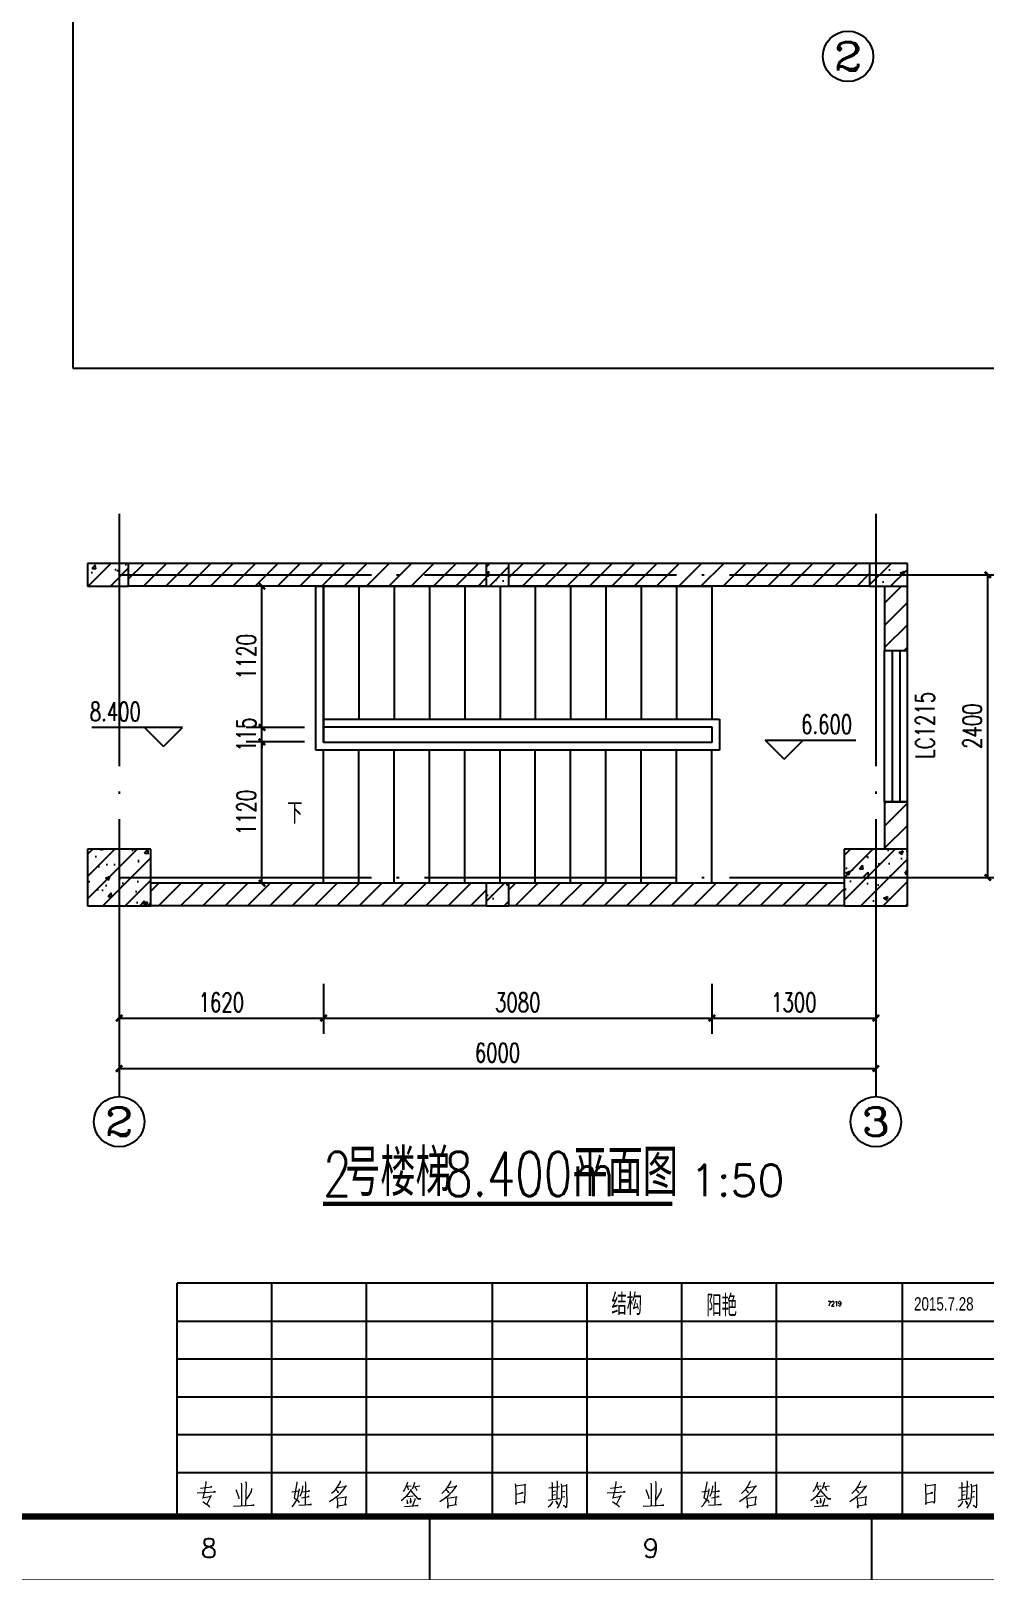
# Model space of a CAD drawing. Header units: millimetres. Extents: x 172649 to 472543, y 238332 to 449264.
# Drawn here: x 231737 to 239302, y 238452 to 250734 of the extents above; entities that cross this region are included whole.
import ezdxf
from ezdxf.enums import TextEntityAlignment as Align

# ---------------------------------------------------------------- set-up
doc = ezdxf.new("R2010")
doc.units = ezdxf.units.MM
doc.header["$LTSCALE"] = 1000
doc.linetypes.add('CENTER', pattern=[2, 1.25, -0.25, 0.25, -0.25])
doc.linetypes.add('DOTE', pattern=[2.42, 2, -0.2, 0.02, -0.2])
for name, color, linetype in [('AXIS', 3, 'Continuous'), ('AXIS_TEXT', 7, 'Continuous'), ('DIM_ELEV', 3, 'Continuous'), ('DIM_SYMB', 3, 'Continuous'), ('DOTE', 1, 'CENTER'), ('HQ1', 7, 'Continuous'), ('HQ2', 7, 'Continuous'), ('PUB_DIM', 3, 'Continuous'), ('PUB_HATCH', 8, 'Continuous'), ('PUB_TEXT', 7, 'Continuous'), ('STAIR', 2, 'Continuous'), ('WALL', 255, 'Continuous'), ('WINDOW', 2, 'Continuous'), ('WINDOW_TEXT', 7, 'Continuous')]:
    doc.layers.add(name, color=color, linetype=linetype)
doc.styles.add('_TCH_AXIS', font='COMPLEX', dxfattribs={"bigfont": 'GBCBIG'})
doc.styles.add('_TCH_DIM', font='SIMPLEX', dxfattribs={"bigfont": 'GBCBIG'})
doc.styles.add('_TCH_DIM_T3', font='SIMPLEX', dxfattribs={"width": 0.705882, "bigfont": 'GBCBIG'})
doc.styles.add('_TCH_WINDOW', font='SIMPLEX', dxfattribs={"height": 3.5, "bigfont": 'GBCBIG'})
doc.styles.add('HZ', font='geditxt.shx', dxfattribs={"width": 0.75, "bigfont": 'hzfs_1.shx'})
doc.styles.add('HZTXT', font='haiwenrs.shx', dxfattribs={"bigfont": 'haiwenhz.shx'})
doc.styles.get("Standard").update_dxf_attribs({"font": 'txt', "bigfont": 'gbcbig.shx'})
doc.dimstyles.new('_TCH_ARCH&&50', dxfattribs={"dimtxt": 148.75, "dimasz": 50, "dimexe": 125, "dimexo": 150, "dimgap": 50, "dimtad": 1, "dimdec": 0, "dimzin": 0, "dimdsep": 46, "dimtxsty": '_TCH_DIM_T3', "dimblk": 'ARCHTICK', "dimcen": 0.09, "dimclrt": 7, "dimazin": 2, "dimtfac": 1, "dimtdec": 0, "dimtix": 1, "dimtmove": 2, "dimatfit": 3, "dimfxl": 1, "dimtolj": 1, "dimtzin": 0, "dimarcsym": 0})
pattern_1 = [(45, (0, 89.76), (-88.388383, 88.388383), [])]
pattern_2 = [(45, (0, 0), (-88.388348, 88.388348), []), (50, (0, 0), (358.6301, -31.37607), [37.5, -412.5]), (355, (0, 0), (-69.37567, 376.09607), [30, -330]), (100.4514, (29.9, -2.6), (289.2547, 344.71977), [31.8701, -350.57106]), (46.1842, (0, 100), (533.6205, -82.7595), [56.25, -618.75]), (96.6356, (44.47, 93.1), (467.33135, 487.0589), [47.80514, -525.8565]), (351.1842, (0, 100), (467.331, 487.0593), [45, -495]), (21, (50, 75), (298.45353, -201.30945), [37.5, -412.5]), (326, (50, 75), (121.65767, 362.57502), [30, -330]), (71.4514, (74.87, 58.22), (420.1113, 161.26525), [31.8701, -350.57106]), (37.5, (0, 0), (6.07993, 166.446927), [0, -326, 0, -335, 0, -331.25]), (7.5, (0, 0), (131.53477, 197.20586), [0, -191, 0, -318.5, 0, -126.25]), (327.5, (-111.5, 0), (266.91122, -11.277436), [0, -125, 0, -390, 0, -517.5]), (317.5, (-161.5, 0), (291.59308, 50.05249), [0, -162.5, 0, -259, 0, -367.5])]

# ---------------------------------------------------------------- blocks, each defined once
blk = doc.blocks.new('GEDI_WK_A1')
at = {"color": 3}
for p, q in [((560.67, 0), (560.67, 10)), ((630.75, 0), (630.75, 10))]:
    blk.add_line(p, q, dxfattribs=at)
for points, const_width in [([(0, 0), (841, 0), (841, 594), (0, 594)], 0.1), ([(25, 10), (831, 10), (831, 584), (25, 584)], 1)]:
    blk.add_lwpolyline(points, close=True, dxfattribs=dict(at, const_width=const_width))
for s, p in [('8', (525.62, 5)), ('9', (595.71, 5))]:
    blk.add_text(s, height=3, dxfattribs=at).set_placement(p, align=Align.MIDDLE)
blk = doc.blocks.new('GEDI_HQ1_2012')
at = {"layer": 'HQ1', "color": 2}
for p, q in [((0, 37), (-65, 37)), ((-65, 0), (-65, 37)), ((-50, 0), (-50, 37)), ((-35, 0), (-35, 37)), ((-15, 0), (-15, 37)), ((0, 0), (0, 37)), ((-65, 31), (0, 31)), ((-65, 25), (0, 25)), ((-65, 19), (0, 19)), ((-65, 13), (0, 13)), ((-65, 7), (0, 7)), ((0, 0), (0, 7)), ((-65, 0), (0, 0))]:
    blk.add_line(p, q, dxfattribs=at)
at = {"layer": 'HQ1', "color": 7, "lineweight": 0}
for points in [[(-60.48, 5.59), (-60.45, 5.32), (-60.68, 4.06), (-60.94, 2.94), (-61, 3), (-59.61, 3.24), (-59.64, 3.34), (-60.33, 1.98)], [(-54.89, 5.32), (-54.83, 5.02), (-54.83, 1.71)], [(-54.16, 5.56), (-54.1, 5.29), (-54.16, 1.74)], [(-46.04, 5.53), (-46.04, 5.36), (-46.48, 3), (-46.3, 2.9), (-46.1, 2.73), (-45.92, 2.59), (-45.78, 2.42), (-45.7, 2.25)], [(-44.71, 5.53), (-44.68, 5.32), (-44.74, 1.88)], [(-39.56, 4.64), (-39.47, 4.61), (-38.17, 4.84), (-38.25, 4.91), (-38.49, 4.57), (-38.74, 4.2), (-39.01, 3.89), (-39.3, 3.58), (-39.62, 3.27), (-39.96, 2.97), (-40.34, 2.69), (-40.4, 2.66), (-40.63, 2.52), (-40.86, 2.36)], [(-39.15, 5.7), (-39.18, 5.46), (-39.53, 4.91), (-39.73, 4.57), (-39.96, 4.26), (-40.25, 3.92), (-40.54, 3.69)], [(-28.5, 5.49), (-28.53, 5.26), (-28.76, 4.74), (-28.96, 4.33), (-29.2, 3.99)], [(-28.73, 4.81), (-27.89, 4.91)], [(-27.43, 5.49), (-27.4, 5.32), (-27.75, 4.37)], [(-22.07, 4.64), (-21.98, 4.61), (-20.68, 4.84), (-20.76, 4.91), (-20.99, 4.57), (-21.26, 4.2), (-21.52, 3.89), (-21.81, 3.58), (-22.12, 3.27), (-22.47, 2.97), (-22.85, 2.69), (-22.91, 2.66), (-23.14, 2.52), (-23.37, 2.36)], [(-21.66, 5.7), (-21.69, 5.46), (-22.04, 4.91), (-22.24, 4.57), (-22.47, 4.26), (-22.76, 3.92), (-23.05, 3.69)], [(-11.41, 5.19), (-11.35, 4.84), (-11.32, 4.09), (-11.29, 3.31), (-11.29, 3.21), (-11.29, 2.66), (-11.29, 1.94), (-11.29, 2.18), (-10.17, 2.39), (-9.93, 2.15), (-9.87, 2.46), (-9.87, 2.87), (-9.84, 3.65), (-9.82, 4.47), (-9.82, 5.15), (-9.79, 5.05), (-11.32, 4.81)], [(-5.62, 5.49), (-5.56, 5.29), (-5.56, 2.73)], [(-4.8, 5.7), (-4.75, 5.49), (-4.83, 2.83)], [(-4.14, 5.22), (-4.05, 4.84), (-4.05, 4.09), (-4.08, 3.27), (-4.14, 2.76), (-4.28, 2.22), (-4.46, 1.88), (-4.78, 1.37)], [(-4.05, 4.81), (-3.18, 4.98), (-3.27, 5.08), (-3.27, 4.03), (-3.27, 3.96), (-3.24, 2.42), (-3.27, 1.84), (-3.3, 1.5), (-3.33, 1.4), (-3.76, 1.84), (-3.36, 1.54)], [(-61.84, 3.75), (-58.95, 3.96), (-59.09, 3.99), (-59.26, 3.96)], [(-61.32, 4.51), (-59.5, 4.74), (-59.61, 4.74), (-59.81, 4.67)], [(-55.7, 4.3), (-55.3, 3.17), (-55.24, 2.8)], [(-53.24, 4.44), (-53.3, 3.99), (-53.67, 3.34), (-54.13, 2.66)], [(-45.7, 4.4), (-45.7, 4.26), (-45.81, 3.69), (-45.9, 3.24), (-45.95, 2.94), (-46.07, 2.69), (-46.25, 2.39), (-46.42, 2.12), (-46.62, 1.84), (-46.85, 1.57)], [(-46.82, 3.96), (-45.72, 4.09)], [(-45.12, 4.88), (-45.12, 4.64), (-45.26, 3.99), (-45.4, 3.58), (-45.58, 3.21)], [(-45.29, 3), (-44.07, 3.17), (-44.22, 3.17), (-44.36, 3.11)], [(-45.17, 3.96), (-44.02, 4.06), (-44.1, 4.09), (-44.27, 4.06)], [(-39.88, 4.26), (-39.82, 4.23), (-39.5, 3.92), (-39.47, 3.75), (-39.59, 3.99)], [(-39.73, 3.04), (-39.67, 2.94), (-39.62, 2.08), (-39.59, 1.98), (-39.59, 1.37), (-39.62, 1.64), (-39.62, 1.74), (-38.19, 1.91), (-38.22, 1.91), (-38.37, 1.91), (-38.22, 3.17), (-38.17, 3.11), (-38.25, 3.07), (-39.64, 2.87)], [(-27.95, 4.37), (-27.98, 4.2), (-28.44, 3.58), (-28.47, 3.51), (-28.7, 3.21), (-29.11, 2.83), (-29.31, 2.66), (-29.51, 2.49)], [(-28.62, 2.66), (-28.47, 2.22), (-28.47, 2.01), (-28.5, 2.29)], [(-28.53, 4.78), (-28.33, 4.26)], [(-27.57, 3.27), (-28.5, 3.14)], [(-28.07, 2.94), (-27.95, 2.42), (-28.01, 2.15), (-28.01, 2.52)], [(-28.01, 4.13), (-26.85, 2.83), (-26.38, 2.83), (-26.85, 2.87), (-27.08, 3.11)], [(-27.34, 2.9), (-27.34, 2.66), (-27.69, 1.71)], [(-27.6, 4.71), (-26.56, 4.88)], [(-27.28, 4.67), (-27.02, 4.13)], [(-22.39, 4.26), (-22.33, 4.23), (-22.01, 3.92), (-21.98, 3.75), (-22.1, 3.99)], [(-22.24, 3.04), (-22.18, 2.94), (-22.12, 2.08), (-22.1, 1.98), (-22.1, 1.37), (-22.12, 1.64), (-22.12, 1.74), (-20.71, 1.91), (-20.74, 1.91), (-20.88, 1.91), (-20.74, 3.17), (-20.68, 3.11), (-20.76, 3.07), (-22.15, 2.87)], [(-11.29, 3.58), (-10.17, 3.79), (-10.28, 3.82), (-10.54, 3.69)], [(-6.17, 2.63), (-4.37, 2.9), (-4.46, 2.94), (-4.57, 2.83)], [(-6.08, 4.57), (-4.37, 4.78)], [(-5.53, 3.99), (-5.01, 4.09)], [(-5.5, 3.41), (-5.04, 3.51)], [(-5.04, 2.52), (-4.72, 2.12), (-4.72, 1.94), (-4.83, 2.25)], [(-4.08, 3.07), (-4.02, 3.07), (-3.56, 3.17)], [(-4.02, 3.96), (-3.53, 4.06)], [(-60.97, 2.42), (-60.62, 2.15), (-60.39, 1.98), (-60.13, 1.81), (-59.99, 1.67), (-59.9, 1.5)], [(-56.1, 1.64), (-52.83, 1.81), (-52.98, 1.84), (-53.3, 1.77)], [(-45.75, 1.81), (-43.72, 1.91), (-43.93, 1.94), (-44.27, 1.88)], [(-28.99, 1.61), (-26.79, 1.77), (-26.93, 1.77), (-27.25, 1.74)], [(-5.5, 2.42), (-5.53, 2.25), (-5.76, 1.91), (-5.97, 1.67), (-6.17, 1.5)]]:
    blk.add_lwpolyline(points, dxfattribs=at)
blk.add_text('223344', height=0.0001).set_placement((-22.1, 1.74))
blk = doc.blocks.new('GEDI_HQ2_2012')
at = {"layer": 'HQ2', "color": 2}
for p, q in [((0, 37), (-65, 37)), ((-65, 0), (-65, 37)), ((-50, 0), (-50, 37)), ((-35, 0), (-35, 37)), ((-15, 0), (-15, 37)), ((0, 0), (0, 37)), ((-65, 31), (0, 31)), ((-65, 25), (0, 25)), ((-65, 19), (0, 19)), ((-65, 13), (0, 13)), ((-65, 7), (0, 7)), ((0, 0), (0, 7)), ((-65, 0), (0, 0))]:
    blk.add_line(p, q, dxfattribs=at)
at = {"layer": 'HQ2', "color": 7, "lineweight": 0}
for points in [[(-60.48, 5.59), (-60.45, 5.32), (-60.68, 4.06), (-60.94, 2.94), (-61, 3), (-59.61, 3.24), (-59.64, 3.34), (-60.33, 1.98)], [(-54.89, 5.32), (-54.83, 5.02), (-54.83, 1.71)], [(-54.16, 5.56), (-54.1, 5.29), (-54.16, 1.74)], [(-46.04, 5.53), (-46.04, 5.36), (-46.48, 3), (-46.3, 2.9), (-46.1, 2.73), (-45.92, 2.59), (-45.78, 2.42), (-45.7, 2.25)], [(-44.71, 5.53), (-44.68, 5.32), (-44.74, 1.88)], [(-39.56, 4.64), (-39.47, 4.61), (-38.17, 4.84), (-38.25, 4.91), (-38.49, 4.57), (-38.74, 4.2), (-39.01, 3.89), (-39.3, 3.58), (-39.62, 3.27), (-39.96, 2.97), (-40.34, 2.69), (-40.4, 2.66), (-40.63, 2.52), (-40.86, 2.36)], [(-39.15, 5.7), (-39.18, 5.46), (-39.53, 4.91), (-39.73, 4.57), (-39.96, 4.26), (-40.25, 3.92), (-40.54, 3.69)], [(-28.5, 5.49), (-28.53, 5.26), (-28.76, 4.74), (-28.96, 4.33), (-29.2, 3.99)], [(-28.73, 4.81), (-27.89, 4.91)], [(-27.43, 5.49), (-27.4, 5.32), (-27.75, 4.37)], [(-22.07, 4.64), (-21.98, 4.61), (-20.68, 4.84), (-20.76, 4.91), (-20.99, 4.57), (-21.26, 4.2), (-21.52, 3.89), (-21.81, 3.58), (-22.12, 3.27), (-22.47, 2.97), (-22.85, 2.69), (-22.91, 2.66), (-23.14, 2.52), (-23.37, 2.36)], [(-21.66, 5.7), (-21.69, 5.46), (-22.04, 4.91), (-22.24, 4.57), (-22.47, 4.26), (-22.76, 3.92), (-23.05, 3.69)], [(-11.41, 5.19), (-11.35, 4.84), (-11.32, 4.09), (-11.29, 3.31), (-11.29, 3.21), (-11.29, 2.66), (-11.29, 1.94), (-11.29, 2.18), (-10.17, 2.39), (-9.93, 2.15), (-9.87, 2.46), (-9.87, 2.87), (-9.84, 3.65), (-9.82, 4.47), (-9.82, 5.15), (-9.79, 5.05), (-11.32, 4.81)], [(-5.62, 5.49), (-5.56, 5.29), (-5.56, 2.73)], [(-4.8, 5.7), (-4.75, 5.49), (-4.83, 2.83)], [(-4.14, 5.22), (-4.05, 4.84), (-4.05, 4.09), (-4.08, 3.27), (-4.14, 2.76), (-4.28, 2.22), (-4.46, 1.88), (-4.78, 1.37)], [(-4.05, 4.81), (-3.18, 4.98), (-3.27, 5.08), (-3.27, 4.03), (-3.27, 3.96), (-3.24, 2.42), (-3.27, 1.84), (-3.3, 1.5), (-3.33, 1.4), (-3.76, 1.84), (-3.36, 1.54)], [(-61.84, 3.75), (-58.95, 3.96), (-59.09, 3.99), (-59.26, 3.96)], [(-61.32, 4.51), (-59.5, 4.74), (-59.61, 4.74), (-59.81, 4.67)], [(-55.7, 4.3), (-55.3, 3.17), (-55.24, 2.8)], [(-53.24, 4.44), (-53.3, 3.99), (-53.67, 3.34), (-54.13, 2.66)], [(-45.7, 4.4), (-45.7, 4.26), (-45.81, 3.69), (-45.9, 3.24), (-45.95, 2.94), (-46.07, 2.69), (-46.25, 2.39), (-46.42, 2.12), (-46.62, 1.84), (-46.85, 1.57)], [(-46.82, 3.96), (-45.72, 4.09)], [(-45.12, 4.88), (-45.12, 4.64), (-45.26, 3.99), (-45.4, 3.58), (-45.58, 3.21)], [(-45.29, 3), (-44.07, 3.17), (-44.22, 3.17), (-44.36, 3.11)], [(-45.17, 3.96), (-44.02, 4.06), (-44.1, 4.09), (-44.27, 4.06)], [(-39.88, 4.26), (-39.82, 4.23), (-39.5, 3.92), (-39.47, 3.75), (-39.59, 3.99)], [(-39.73, 3.04), (-39.67, 2.94), (-39.62, 2.08), (-39.59, 1.98), (-39.59, 1.37), (-39.62, 1.64), (-39.62, 1.74), (-38.19, 1.91), (-38.22, 1.91), (-38.37, 1.91), (-38.22, 3.17), (-38.17, 3.11), (-38.25, 3.07), (-39.64, 2.87)], [(-27.95, 4.37), (-27.98, 4.2), (-28.44, 3.58), (-28.47, 3.51), (-28.7, 3.21), (-29.11, 2.83), (-29.31, 2.66), (-29.51, 2.49)], [(-28.62, 2.66), (-28.47, 2.22), (-28.47, 2.01), (-28.5, 2.29)], [(-28.53, 4.78), (-28.33, 4.26)], [(-27.57, 3.27), (-28.5, 3.14)], [(-28.07, 2.94), (-27.95, 2.42), (-28.01, 2.15), (-28.01, 2.52)], [(-28.01, 4.13), (-26.85, 2.83), (-26.38, 2.83), (-26.85, 2.87), (-27.08, 3.11)], [(-27.34, 2.9), (-27.34, 2.66), (-27.69, 1.71)], [(-27.6, 4.71), (-26.56, 4.88)], [(-27.28, 4.67), (-27.02, 4.13)], [(-22.39, 4.26), (-22.33, 4.23), (-22.01, 3.92), (-21.98, 3.75), (-22.1, 3.99)], [(-22.24, 3.04), (-22.18, 2.94), (-22.12, 2.08), (-22.1, 1.98), (-22.1, 1.37), (-22.12, 1.64), (-22.12, 1.74), (-20.71, 1.91), (-20.74, 1.91), (-20.88, 1.91), (-20.74, 3.17), (-20.68, 3.11), (-20.76, 3.07), (-22.15, 2.87)], [(-11.29, 3.58), (-10.17, 3.79), (-10.28, 3.82), (-10.54, 3.69)], [(-6.17, 2.63), (-4.37, 2.9), (-4.46, 2.94), (-4.57, 2.83)], [(-6.08, 4.57), (-4.37, 4.78)], [(-5.53, 3.99), (-5.01, 4.09)], [(-5.5, 3.41), (-5.04, 3.51)], [(-5.04, 2.52), (-4.72, 2.12), (-4.72, 1.94), (-4.83, 2.25)], [(-4.08, 3.07), (-4.02, 3.07), (-3.56, 3.17)], [(-4.02, 3.96), (-3.53, 4.06)], [(-60.97, 2.42), (-60.62, 2.15), (-60.39, 1.98), (-60.13, 1.81), (-59.99, 1.67), (-59.9, 1.5)], [(-56.1, 1.64), (-52.83, 1.81), (-52.98, 1.84), (-53.3, 1.77)], [(-45.75, 1.81), (-43.72, 1.91), (-43.93, 1.94), (-44.27, 1.88)], [(-28.99, 1.61), (-26.79, 1.77), (-26.93, 1.77), (-27.25, 1.74)], [(-5.5, 2.42), (-5.53, 2.25), (-5.76, 1.91), (-5.97, 1.67), (-6.17, 1.5)]]:
    blk.add_lwpolyline(points, dxfattribs=at)
blk.add_text('112233', height=0.0001).set_placement((-22.1, 1.74))
blk = doc.blocks.new('_ArchTick')
at = {"color": 0, "linetype": 'ByBlock', "const_width": 0.4}
blk.add_lwpolyline([(-0.5, -0.5), (0.5, 0.5)], dxfattribs=at)
blk = doc.blocks.new('*D327')
at = {"layer": 'DEFPOINTS', "color": 0}
for p in [(233569, 245097), (234057, 245097), (234057, 243977)]:
    blk.add_point(p, dxfattribs=at)
at = {"layer": 'PUB_DIM', "color": 0, "lineweight": -2}
for p, q in [((233907, 245097), (233444, 245097)), ((233569, 243977), (233569, 245097)), ((233907, 243977), (233444, 243977))]:
    blk.add_line(p, q, dxfattribs=at)
at = {"layer": 'PUB_DIM', "color": 0, "lineweight": -2, "xscale": 50, "yscale": 50, "zscale": 50}
for p, rotation in [((233569, 245097), 90), ((233569, 243977), 270)]:
    blk.add_blockref('_ArchTick', p, dxfattribs=dict(at, rotation=rotation))
at = {"layer": 'PUB_DIM', "color": 7, "insert": (233445, 244537), "char_height": 148.8, "attachment_point": 5, "rotation": 90, "style": '_TCH_DIM_T3'}
blk.add_mtext('\\A1;1120', dxfattribs=at)
blk = doc.blocks.new('*D328')
at = {"layer": 'DEFPOINTS', "color": 0}
for p in [(233569, 245212), (234057, 245212), (234057, 245097)]:
    blk.add_point(p, dxfattribs=at)
at = {"layer": 'PUB_DIM', "color": 0, "lineweight": -2}
for p, q in [((233907, 245212), (233444, 245212)), ((233569, 245212), (233569, 245262)), ((233569, 245097), (233569, 245212)), ((233907, 245097), (233444, 245097)), ((233569, 245097), (233569, 245047))]:
    blk.add_line(p, q, dxfattribs=at)
at = {"layer": 'PUB_DIM', "color": 0, "lineweight": -2, "xscale": 50, "yscale": 50, "zscale": 50}
for p, rotation in [((233569, 245212), 270), ((233569, 245097), 90)]:
    blk.add_blockref('_ArchTick', p, dxfattribs=dict(at, rotation=rotation))
at = {"layer": 'PUB_DIM', "color": 7, "insert": (233445, 245155), "char_height": 148.8, "attachment_point": 5, "rotation": 90, "style": '_TCH_DIM_T3'}
blk.add_mtext('\\A1;115', dxfattribs=at)
blk = doc.blocks.new('*D329')
at = {"layer": 'DEFPOINTS', "color": 0}
for p in [(233569, 246332), (234057, 246332), (234057, 245212)]:
    blk.add_point(p, dxfattribs=at)
at = {"layer": 'PUB_DIM', "color": 0, "lineweight": -2}
for p, q in [((233907, 246332), (233444, 246332)), ((233569, 245212), (233569, 246332)), ((233907, 245212), (233444, 245212))]:
    blk.add_line(p, q, dxfattribs=at)
at = {"layer": 'PUB_DIM', "color": 0, "lineweight": -2, "xscale": 50, "yscale": 50, "zscale": 50}
for p, rotation in [((233569, 246332), 90), ((233569, 245212), 270)]:
    blk.add_blockref('_ArchTick', p, dxfattribs=dict(at, rotation=rotation))
at = {"layer": 'PUB_DIM', "color": 7, "insert": (233445, 245772), "char_height": 148.8, "attachment_point": 5, "rotation": 90, "style": '_TCH_DIM_T3'}
blk.add_mtext('\\A1;1120', dxfattribs=at)
blk = doc.blocks.new('*D330')
at = {"layer": 'DEFPOINTS', "color": 0}
for p in [(238637, 246422), (239325, 246422), (238637, 244022)]:
    blk.add_point(p, dxfattribs=at)
at = {"layer": 'PUB_DIM', "color": 0, "lineweight": -2}
for p, q in [((238787, 246422), (239450, 246422)), ((239325, 244022), (239325, 246422)), ((238787, 244022), (239450, 244022))]:
    blk.add_line(p, q, dxfattribs=at)
at = {"layer": 'PUB_DIM', "color": 0, "lineweight": -2, "xscale": 50, "yscale": 50, "zscale": 50}
for p, rotation in [((239325, 246422), 90), ((239325, 244022), 270)]:
    blk.add_blockref('_ArchTick', p, dxfattribs=dict(at, rotation=rotation))
at = {"layer": 'PUB_DIM', "color": 7, "insert": (239201, 245222), "char_height": 148.8, "attachment_point": 5, "rotation": 90, "style": '_TCH_DIM_T3'}
blk.add_mtext('\\A1;2400', dxfattribs=at)
blk = doc.blocks.new('*D355')
at = {"layer": 'AXIS', "color": 0, "lineweight": -2}
for p, q in [((232437, 243178), (232437, 242782)), ((234057, 243178), (234057, 242782)), ((232437, 242907), (234057, 242907))]:
    blk.add_line(p, q, dxfattribs=at)
at = {"layer": 'DEFPOINTS', "color": 0}
for p in [(232437, 243328), (234057, 243328), (234057, 242907)]:
    blk.add_point(p, dxfattribs=at)
at = {"layer": 'AXIS', "color": 0, "lineweight": -2, "xscale": 50, "yscale": 50, "zscale": 50, "rotation": 180}
blk.add_blockref('_ArchTick', (232437, 242907), dxfattribs=at)
at = {"layer": 'AXIS', "color": 0, "lineweight": -2, "xscale": 50, "yscale": 50, "zscale": 50}
blk.add_blockref('_ArchTick', (234057, 242907), dxfattribs=at)
at = {"layer": 'AXIS', "color": 7, "insert": (233247, 243032), "char_height": 148.8, "attachment_point": 5, "style": '_TCH_DIM_T3'}
blk.add_mtext('\\A1;1620', dxfattribs=at)
blk = doc.blocks.new('*D356')
at = {"layer": 'AXIS', "color": 0, "lineweight": -2}
for p, q in [((234057, 243178), (234057, 242782)), ((237137, 243178), (237137, 242782)), ((234057, 242907), (237137, 242907))]:
    blk.add_line(p, q, dxfattribs=at)
at = {"layer": 'DEFPOINTS', "color": 0}
for p in [(234057, 243328), (237137, 243328), (237137, 242907)]:
    blk.add_point(p, dxfattribs=at)
at = {"layer": 'AXIS', "color": 0, "lineweight": -2, "xscale": 50, "yscale": 50, "zscale": 50, "rotation": 180}
blk.add_blockref('_ArchTick', (234057, 242907), dxfattribs=at)
at = {"layer": 'AXIS', "color": 0, "lineweight": -2, "xscale": 50, "yscale": 50, "zscale": 50}
blk.add_blockref('_ArchTick', (237137, 242907), dxfattribs=at)
at = {"layer": 'AXIS', "color": 7, "insert": (235597, 243032), "char_height": 148.8, "attachment_point": 5, "style": '_TCH_DIM_T3'}
blk.add_mtext('\\A1;3080', dxfattribs=at)
blk = doc.blocks.new('*D357')
at = {"layer": 'AXIS', "color": 0, "lineweight": -2}
for p, q in [((237137, 243178), (237137, 242782)), ((238437, 243178), (238437, 242782)), ((237137, 242907), (238437, 242907))]:
    blk.add_line(p, q, dxfattribs=at)
at = {"layer": 'DEFPOINTS', "color": 0}
for p in [(237137, 243328), (238437, 243328), (238437, 242907)]:
    blk.add_point(p, dxfattribs=at)
at = {"layer": 'AXIS', "color": 0, "lineweight": -2, "xscale": 50, "yscale": 50, "zscale": 50, "rotation": 180}
blk.add_blockref('_ArchTick', (237137, 242907), dxfattribs=at)
at = {"layer": 'AXIS', "color": 0, "lineweight": -2, "xscale": 50, "yscale": 50, "zscale": 50}
blk.add_blockref('_ArchTick', (238437, 242907), dxfattribs=at)
at = {"layer": 'AXIS', "color": 7, "insert": (237787, 243032), "char_height": 148.8, "attachment_point": 5, "style": '_TCH_DIM_T3'}
blk.add_mtext('\\A1;1300', dxfattribs=at)
blk = doc.blocks.new('*D358')
at = {"layer": 'AXIS', "color": 0, "lineweight": -2}
for p, q in [((232437, 243178), (232437, 242382)), ((238437, 243178), (238437, 242382)), ((232437, 242507), (238437, 242507))]:
    blk.add_line(p, q, dxfattribs=at)
at = {"layer": 'DEFPOINTS', "color": 0}
for p in [(232437, 243328), (238437, 243328), (238437, 242507)]:
    blk.add_point(p, dxfattribs=at)
at = {"layer": 'AXIS', "color": 0, "lineweight": -2, "xscale": 50, "yscale": 50, "zscale": 50, "rotation": 180}
blk.add_blockref('_ArchTick', (232437, 242507), dxfattribs=at)
at = {"layer": 'AXIS', "color": 0, "lineweight": -2, "xscale": 50, "yscale": 50, "zscale": 50}
blk.add_blockref('_ArchTick', (238437, 242507), dxfattribs=at)
at = {"layer": 'AXIS', "color": 7, "insert": (235437, 242632), "char_height": 148.8, "attachment_point": 5, "style": '_TCH_DIM_T3'}
blk.add_mtext('\\A1;6000', dxfattribs=at)
blk = doc.blocks.new('$TCHSYS$WIN2D')
for p, q in [((-0.5, 0.5), (0.5, 0.5)), ((-0.5, 0.5), (-0.5, -0.5)), ((0.5, 0.5), (0.5, -0.5)), ((0.5, 0.167), (-0.5, 0.167)), ((0.5, -0.167), (-0.5, -0.167)), ((-0.5, -0.5), (0.5, -0.5))]:
    blk.add_line(p, q)

msp = doc.modelspace()

# ---------------------------------------------------------------- hatches: boundary and pattern name
at = {"layer": 'PUB_HATCH'}
h = msp.add_hatch(dxfattribs=at)
h.set_pattern_fill('钢筋混凝土', color=256, scale=50, style=0)
h.set_pattern_definition(pattern_2)
h.paths.add_polyline_path([(232186.6, 246512.4), (232186.6, 246332.4), (232510.7, 246332.4), (232510.7, 246512.4)])
h = msp.add_hatch(dxfattribs=at)
h.set_pattern_fill('普通砖', color=256, scale=50, style=0)
h.set_pattern_definition(pattern_1)
h.paths.add_polyline_path([(232510.7, 246512.4), (232510.7, 246332.4), (235346.6, 246332.4), (235346.6, 246512.4)])
h = msp.add_hatch(dxfattribs=at)
h.set_pattern_fill('钢筋混凝土', color=256, scale=50, style=0)
h.set_pattern_definition(pattern_2)
h.paths.add_polyline_path([(235346.6, 246512.4), (235346.6, 246332.4), (235526.6, 246332.4), (235526.6, 246512.4)])
h = msp.add_hatch(dxfattribs=at)
h.set_pattern_fill('普通砖', color=256, scale=50, style=0)
h.set_pattern_definition(pattern_1)
h.paths.add_polyline_path([(235526.6, 246512.4), (235526.6, 246332.4), (238386.6, 246332.4), (238386.6, 246512.4)])
h = msp.add_hatch(dxfattribs=at)
h.set_pattern_fill('钢筋混凝土', color=256, scale=50, style=0)
h.set_pattern_definition(pattern_2)
h.paths.add_polyline_path([(238386.6, 246332.4), (238686.6, 246332.4), (238686.6, 246512.4), (238386.6, 246512.4)])
h = msp.add_hatch(dxfattribs=at)
h.set_pattern_fill('普通砖', color=256, scale=50, style=0)
h.set_pattern_definition(pattern_1)
h.paths.add_polyline_path([(238686.6, 246332.4), (238506.6, 246332.4), (238506.6, 245822.1), (238686.6, 245822.1)])
h = msp.add_hatch(dxfattribs=at)
h.set_pattern_fill('普通砖', color=256, scale=50, style=0)
h.set_pattern_definition(pattern_1)
h.paths.add_polyline_path([(238506.6, 244247.4), (238686.6, 244247.4), (238686.6, 244622.1), (238506.6, 244622.1)])
h = msp.add_hatch(dxfattribs=at)
h.set_pattern_fill('钢筋混凝土', color=256, scale=50, style=0)
h.set_pattern_definition(pattern_2)
h.paths.add_polyline_path([(232186.6, 244247.4), (232186.6, 243797.4), (232686.6, 243797.4), (232686.6, 244247.4)])
h = msp.add_hatch(dxfattribs=at)
h.set_pattern_fill('钢筋混凝土', color=256, scale=50, style=0)
h.set_pattern_definition(pattern_2)
h.paths.add_polyline_path([(238186.6, 244247.4), (238186.6, 243797.4), (238686.6, 243797.4), (238686.6, 244247.4)])
h = msp.add_hatch(dxfattribs=at)
h.set_pattern_fill('普通砖', color=256, scale=50, style=0)
h.set_pattern_definition(pattern_1)
h.paths.add_polyline_path([(232686.6, 243977.4), (232686.6, 243797.4), (233036.3, 243797.4), (233036.3, 243977.4)])
h = msp.add_hatch(dxfattribs=at)
h.set_pattern_fill('普通砖', color=256, scale=50, style=0)
h.set_pattern_definition(pattern_1)
h.paths.add_polyline_path([(235346.6, 243797.4), (235346.6, 243977.4), (233036.3, 243977.4), (233036.3, 243797.4)])
h = msp.add_hatch(dxfattribs=at)
h.set_pattern_fill('钢筋混凝土', color=256, scale=50, style=0)
h.set_pattern_definition(pattern_2)
h.paths.add_polyline_path([(235346.6, 243977.4), (235346.6, 243797.4), (235526.6, 243797.4), (235526.6, 243977.4)])
h = msp.add_hatch(dxfattribs=at)
h.set_pattern_fill('普通砖', color=256, scale=50, style=0)
h.set_pattern_definition(pattern_1)
h.paths.add_polyline_path([(235526.6, 243977.4), (235526.6, 243797.4), (238186.6, 243797.4), (238186.6, 243977.4)])

# ---------------------------------------------------------------- linework, layer by layer
at = {"layer": 'AXIS'}
for p, q in [((239104.5, 244022.4), (239797.4, 244022.4)), ((232436.6, 243328.3), (232436.6, 242285.5)), ((238436.6, 243328.3), (238436.6, 242285.5))]:
    msp.add_line(p, q, dxfattribs=at)
for centre in [(238216.5, 250532.3), (232436.6, 242085.5), (238436.6, 242085.5)]:
    msp.add_circle(centre, 200, dxfattribs=at)
at = {"layer": 'DIM_ELEV'}
for p, q in [((232938.1, 245210.4), (232218.9, 245210.4)), ((232788.1, 245060.4), (232638.1, 245210.4)), ((232788.1, 245060.4), (232938.1, 245210.4)), ((237709.6, 244960.2), (237559.6, 245110.2)), ((237559.6, 245110.2), (238278.8, 245110.2)), ((237709.6, 244960.2), (237859.6, 245110.2))]:
    msp.add_line(p, q, dxfattribs=at)
at = {"layer": 'DIM_SYMB'}
msp.add_lwpolyline([(233916.6, 244534.9, 0, 0, 0), (237736.6, 244534.9, 0, 0, 0), (237736.6, 245774.9, 0, 0, 0), (234346.6, 245774.9, 40, 0, 0), (234196.6, 245774.9, 0, 0, 0)], format="xyseb", dxfattribs=at)
at = {"layer": 'DIM_SYMB', "const_width": 35}
msp.add_lwpolyline([(234053.4, 241434.6), (236822.3, 241434.6)], dxfattribs=at)
at = {"layer": 'DOTE', "linetype": 'DOTE'}
for p, q in [((232436.6, 246905), (232436.6, 242895.1)), ((238436.6, 246905), (238436.6, 242895.1)), ((232436.6, 246422.4), (239104.5, 246422.4)), ((232436.6, 244022.4), (239104.5, 244022.4))]:
    msp.add_line(p, q, dxfattribs=at)
at = {"layer": 'PUB_HATCH'}
for p, q in [((232070, 253304.4), (232070, 248060)), ((232070, 248060), (248417.7, 248060))]:
    msp.add_line(p, q, dxfattribs=at)
at = {"layer": 'STAIR'}
for p, q in [((233996.6, 245032.4), (233996.6, 246332.4)), ((233996.6, 246332.4), (234056.6, 246332.4)), ((234056.6, 246332.4), (235346.6, 246332.4)), ((234056.6, 246332.4), (234056.6, 245277.4)), ((234056.6, 245092.4), (234056.6, 246332.4)), ((234336.6, 246332.4), (234336.6, 245277.4)), ((234616.6, 246332.4), (234616.6, 245277.4)), ((234896.6, 246332.4), (234896.6, 245277.4)), ((235176.6, 246332.4), (235176.6, 245277.4)), ((235456.6, 246332.4), (235456.6, 245277.4)), ((235526.6, 246332.4), (237136.6, 246332.4)), ((235736.6, 246332.4), (235736.6, 245277.4)), ((236016.6, 246332.4), (236016.6, 245277.4)), ((236296.6, 246332.4), (236296.6, 245277.4)), ((236576.6, 246332.4), (236576.6, 245277.4)), ((236856.6, 246332.4), (236856.6, 245277.4)), ((237136.6, 246332.4), (237136.6, 245277.4)), ((234056.6, 245277.4), (234056.6, 245217.4)), ((234056.6, 245277.4), (237196.6, 245277.4)), ((234056.6, 245277.4), (234056.6, 245217.4)), ((237196.6, 245277.4), (237196.6, 245032.4)), ((234056.6, 245217.4), (237136.6, 245217.4)), ((234056.6, 245217.4), (237136.6, 245217.4)), ((234056.6, 245217.4), (234056.6, 245092.4)), ((237136.6, 245217.4), (237136.6, 245092.4)), ((237196.6, 245032.4), (233996.6, 245032.4)), ((237136.6, 245092.4), (234056.6, 245092.4)), ((237136.6, 245092.4), (234056.6, 245092.4)), ((234056.6, 243977.4), (234056.6, 245032.4)), ((234336.6, 243977.4), (234336.6, 245032.4)), ((234616.6, 243977.4), (234616.6, 245032.4)), ((234896.6, 243977.4), (234896.6, 245032.4)), ((235176.6, 243977.4), (235176.6, 245032.4)), ((235456.6, 243977.4), (235456.6, 245032.4)), ((235736.6, 243977.4), (235736.6, 245032.4)), ((236016.6, 243977.4), (236016.6, 245032.4)), ((236296.6, 243977.4), (236296.6, 245032.4)), ((236576.6, 243977.4), (236576.6, 245032.4)), ((236856.6, 243977.4), (236856.6, 245032.4)), ((237136.6, 243977.4), (237136.6, 245032.4)), ((237136.6, 243977.4), (234056.6, 243977.4))]:
    msp.add_line(p, q, dxfattribs=at)
at = {"layer": 'WALL'}
for p, q in [((232186.6, 246512.4), (232186.6, 246332.4)), ((232510.7, 246512.4), (232186.6, 246512.4)), ((232510.7, 246332.4), (232510.7, 246512.4)), ((235346.6, 246512.4), (232510.7, 246512.4)), ((235346.6, 246512.4), (235346.6, 246332.4)), ((235526.6, 246512.4), (235346.6, 246512.4)), ((238386.6, 246512.4), (235526.6, 246512.4)), ((235526.6, 246332.4), (235526.6, 246512.4)), ((238686.6, 246512.4), (238386.6, 246512.4)), ((238386.6, 246512.4), (238386.6, 246332.4)), ((238686.6, 246332.4), (238686.6, 246512.4)), ((232186.6, 246332.4), (232510.7, 246332.4)), ((235346.6, 246332.4), (232510.7, 246332.4)), ((235346.6, 246332.4), (235526.6, 246332.4)), ((238386.6, 246332.4), (235526.6, 246332.4)), ((238386.6, 246332.4), (238686.6, 246332.4)), ((238506.6, 246332.4), (238506.6, 245822.1)), ((238686.6, 245822.1), (238686.6, 246332.4)), ((238506.6, 245822.1), (238686.6, 245822.1)), ((238686.6, 244622.1), (238506.6, 244622.1)), ((238506.6, 244622.1), (238506.6, 244247.4)), ((238686.6, 244247.4), (238686.6, 244622.1)), ((232186.6, 244247.4), (232186.6, 243797.4)), ((232686.6, 244247.4), (232186.6, 244247.4)), ((232686.6, 243797.4), (232686.6, 244247.4)), ((238186.6, 244247.4), (238186.6, 243797.4)), ((238686.6, 244247.4), (238186.6, 244247.4)), ((238686.6, 243797.4), (238686.6, 244247.4)), ((233036.3, 243977.4), (232686.6, 243977.4)), ((235346.6, 243977.4), (233036.3, 243977.4)), ((235346.6, 243977.4), (235346.6, 243797.4)), ((235526.6, 243977.4), (235346.6, 243977.4)), ((238186.6, 243977.4), (235526.6, 243977.4)), ((235526.6, 243797.4), (235526.6, 243977.4)), ((232186.6, 243797.4), (232686.6, 243797.4)), ((233036.3, 243797.4), (232686.6, 243797.4)), ((235346.6, 243797.4), (233036.3, 243797.4)), ((235346.6, 243797.4), (235526.6, 243797.4)), ((238186.6, 243797.4), (235526.6, 243797.4)), ((238186.6, 243797.4), (238686.6, 243797.4))]:
    msp.add_line(p, q, dxfattribs=at)

# ---------------------------------------------------------------- block references
at = {"xscale": 50, "yscale": 50, "zscale": 50}
for name, p in [('GEDI_WK_A1', (206867.7, 238454.4)), ('GEDI_HQ2_2012', (236147.7, 238954.4)), ('GEDI_HQ1_2012', (239397.7, 238954.4))]:
    msp.add_blockref(name, p, dxfattribs=at)
at = {"layer": 'WINDOW'}
ref = msp.add_blockref('$TCHSYS$WIN2D', (238596.6, 245222.1), dxfattribs=dict(at, xscale=-1200, yscale=-180, zscale=-1200, rotation=270))
ref.add_attrib('A', 'LC1215', (238900.9, 244962.1), dxfattribs={"layer": 'WINDOW_TEXT', "height": 148.75, "rotation": 90, "style": '_TCH_WINDOW', "width": 0.705882})

# ---------------------------------------------------------------- texts
at = {"layer": 'AXIS_TEXT', "style": '_TCH_AXIS', "width": 1.5}
for s, p, p2 in [('2', (238103.4, 250419.2), (238329.7, 250419.2)), ('2', (232323.5, 241972.4), (232549.7, 241972.4)), ('3', (238323.5, 241972.4), (238549.7, 241972.4))]:
    msp.add_text(s, height=226.3, dxfattribs=at).set_placement(p, p2, align=Align.FIT)
at = {"layer": 'PUB_TEXT'}
for s, height, style, width, p in [('8.400', 148.75, '_TCH_DIM', 0.705882, (232203.9, 245262.9)), ('6.600', 148.75, '_TCH_DIM', 0.705882, (237843.8, 245162.7)), ('2', 350, 'HZ', 0.75, (234053.4, 241496.3)), ('号楼梯', 372.05, 'HZ', 0.75, (234228.4, 241496.3)), ('8.400m', 350, 'HZ', 0.75, (235015.9, 241496.3)), ('平面图', 372.05, 'HZ', 0.75, (236030.9, 241496.3)), ('7219', 37.5, 'HZ', 0.7, (238054.5, 240624.2))]:
    msp.add_text(s, height=height, dxfattribs=dict(at, style=style, width=width)).set_placement(p)
at = {"layer": 'PUB_TEXT', "style": '_TCH_DIM'}
msp.add_text('下', height=168.8, dxfattribs=at).set_placement((233769.1, 244447.4))
at = {"layer": 'PUB_TEXT'}
msp.add_text('1:50', height=250, dxfattribs=at).set_placement((236962.3, 241496.3))
at = {"layer": 'PUB_TEXT', "color": 3, "style": 'HZTXT', "width": 0.75}
for s, height, p in [('结构', 170.1, (236340.1, 240553.5)), ('阳艳', 170.1, (237092.3, 240542.7)), ('2015.7.28', 105.84, (238739.7, 240588.5))]:
    msp.add_text(s, height=height, dxfattribs=at).set_placement(p)

# ---------------------------------------------------------------- dimensions: what is measured, and where the dimension line sits
at = {"layer": 'AXIS'}
for p1, p2, distance, text, picture, middle in [((232436.6, 243328.3), (234056.6, 243328.3), -421.1, '1620', '*D355', (233246.6, 243031.6)), ((232436.6, 243328.3), (238436.6, 243328.3), -821.1, '6000', '*D358', (235436.6, 242631.6)), ((234056.6, 243328.3), (237136.6, 243328.3), -421.1, '3080', '*D356', (235596.6, 243031.6)), ((237136.6, 243328.3), (238436.6, 243328.3), -421.1, '1300', '*D357', (237786.6, 243031.6))]:
    dim = msp.add_aligned_dim(p1=p1, p2=p2, distance=distance, text=text, dimstyle='_TCH_ARCH&&50', dxfattribs=at)
    dim.commit()
    dim.dimension.update_dxf_attribs({"geometry": picture, "text_midpoint": middle})
at = {"layer": 'PUB_DIM'}
for p1, p2, distance, text, picture, middle in [((238636.6, 244022.4), (238636.6, 246422.4), -688.7, '2400', '*D330', (239200.9, 245222.4)), ((234056.6, 245212.4), (234056.6, 246332.4), 487.5, '1120', '*D329', (233444.7, 245772.4)), ((234056.6, 245097.4), (234056.6, 245212.4), 487.5, '115', '*D328', (233444.7, 245154.9)), ((234056.6, 243977.4), (234056.6, 245097.4), 487.5, '1120', '*D327', (233444.7, 244537.4))]:
    dim = msp.add_aligned_dim(p1=p1, p2=p2, distance=distance, text=text, dimstyle='_TCH_ARCH&&50', dxfattribs=at)
    dim.commit()
    dim.dimension.update_dxf_attribs({"geometry": picture, "text_midpoint": middle})

doc.saveas('drawing.dxf')
